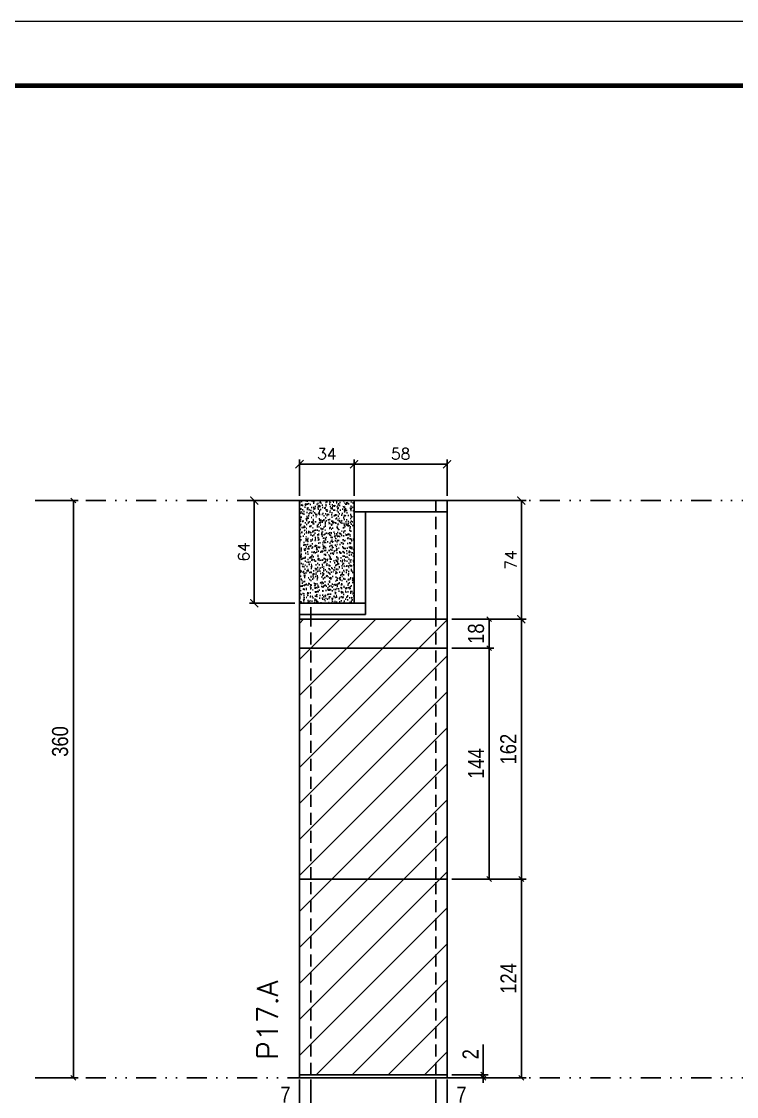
# Model space of a CAD drawing. Extents: x 2949 to 9203, y -16089 to 12527.
# Drawn here: x 4960 to 5406, y 371 to 1041 of the extents above; entities that cross this region are included whole.
import ezdxf

# ---------------------------------------------------------------- set-up
doc = ezdxf.new("R2010")
doc.units = 0
for name, pattern in [('DASHED', [0.75, 0.5, -0.25]), ('DIVIDE2', [0.625, 0.25, -0.125, 0, -0.125, 0, -0.125]), ('HIDDEN', [0.375, 0.25, -0.125])]:
    doc.linetypes.add(name, pattern=pattern)
for name, color, linetype in [('COTA', 241, 'Continuous'), ('cotas', 4, 'Continuous'), ('Nível', 160, 'Continuous'), ('Painéis', 200, 'Continuous'), ('SARR_2.2x7', 40, 'Continuous'), ('Sarrafo de Pressão', 42, 'HIDDEN')]:
    doc.layers.add(name, color=color, linetype=linetype)
for name, color, linetype, lineweight in [('Folhas', 255, 'Continuous', 9), ('Hachura', 251, 'Continuous', 9), ('SARRAFO DE PRESSAO', 251, 'DASHED', 9), ('Texto Seção', 7, 'Continuous', 15)]:
    doc.layers.add(name, color=color, linetype=linetype, lineweight=lineweight)
doc.styles.add('COTA TECNICA', font='techl___.ttf', dxfattribs={"height": 10})
doc.styles.add('COTA TECNICA-50', font='techl___.ttf', dxfattribs={"height": 10})
doc.styles.add('REGUA-120', font='ROMANS.shx', dxfattribs={"height": 15})
doc.styles.add('ROMANS', font='romans.shx')
doc.dimstyles.new('COTA PAINEL-50', dxfattribs={"dimtxt": 10, "dimasz": 3, "dimexe": 3, "dimexo": 3, "dimgap": 3, "dimtad": 1, "dimdec": 1, "dimzin": 12, "dimdsep": 46, "dimtxsty": 'COTA TECNICA-50', "dimblk1": 'OBLIQUE', "dimblk2": 'OBLIQUE', "dimsah": 1, "dimcen": 0.9, "dimclrd": 4, "dimclre": 4, "dimclrt": 240, "dimadec": 1, "dimazin": 3, "dimtfac": 1, "dimtdec": 1, "dimtmove": 0, "dimatfit": 3, "dimfxl": 1, "dimtolj": 1, "dimtzin": 12, "dimarcsym": 0})
doc.dimstyles.new('Cota Paínel', dxfattribs={"dimtxt": 7, "dimasz": 5, "dimexe": 3, "dimexo": 3, "dimgap": 3, "dimtad": 1, "dimdec": 1, "dimzin": 12, "dimdsep": 46, "dimtxsty": 'ROMANS', "dimblk": 'ARCHTICK', "dimcen": 0, "dimclrd": 4, "dimclre": 4, "dimclrt": 1, "dimadec": 1, "dimazin": 3, "dimtfac": 1, "dimtdec": 1, "dimtmove": 0, "dimatfit": 3, "dimldrblk": 'OBLIQUE', "dimfxl": 1, "dimtolj": 1, "dimtzin": 12, "dimarcsym": 0})
doc.dimstyles.new('PAINEL', dxfattribs={"dimtxt": 10, "dimasz": 3, "dimexe": 3, "dimexo": 3, "dimgap": 3, "dimtad": 1, "dimdec": 1, "dimzin": 12, "dimdsep": 46, "dimtxsty": 'COTA TECNICA', "dimblk1": 'OBLIQUE', "dimblk2": 'OBLIQUE', "dimsah": 1, "dimcen": 0.9, "dimclrd": 4, "dimclre": 4, "dimclrt": 240, "dimadec": 1, "dimazin": 3, "dimtfac": 1, "dimtdec": 1, "dimtmove": 0, "dimatfit": 3, "dimfxl": 1, "dimtolj": 1, "dimtzin": 12, "dimarcsym": 0})

# ---------------------------------------------------------------- blocks, each defined once
blk = doc.blocks.new('9999999999')
at = {"layer": 'Folhas'}
blk.add_lwpolyline([(98138.98, 34190.21), (99623.98, 34190.21), (99623.98, 35240.21), (98138.98, 35240.21)], close=True, dxfattribs=at)
at = {"layer": 'Folhas', "color": 30, "const_width": 3}
blk.add_lwpolyline([(98213.98, 34230.21), (99583.98, 34230.21), (99583.98, 35200.21), (98213.98, 35200.21)], close=True, dxfattribs=at)
blk = doc.blocks.new('_Oblique')
at = {"color": 0, "linetype": 'ByBlock', "lineweight": -2}
blk.add_line((-0.5, -0.5), (0.5, 0.5), dxfattribs=at)
blk = doc.blocks.new('*D1608')
at = {"layer": 'cotas', "color": 4, "linetype": 'ByBlock', "lineweight": -2, "transparency": 16777216}
for p, q in [((4971.69, 742.27), (4995.41, 742.27)), ((4992.41, 742.27), (4992.41, 382.27)), ((4971.69, 382.27), (4995.41, 382.27))]:
    blk.add_line(p, q, dxfattribs=at)
at = {"layer": 'Defpoints', "color": 0, "linetype": 'ByBlock', "transparency": 16777216}
for p in [(4968.69, 742.27), (4968.69, 382.27), (4992.41, 382.27)]:
    blk.add_point(p, dxfattribs=at)
at = {"layer": 'cotas', "color": 4, "linetype": 'ByBlock', "lineweight": -2, "transparency": 16777216, "xscale": 3, "yscale": 3, "zscale": 3}
for p, rotation in [((4992.41, 742.27), 90), ((4992.41, 382.27), 270)]:
    blk.add_blockref('_Oblique', p, dxfattribs=dict(at, rotation=rotation))
at = {"layer": 'cotas', "color": 240, "linetype": 'ByBlock', "transparency": 16777216, "insert": (4984.19, 592.04), "char_height": 10, "attachment_point": 5, "rotation": 90, "style": 'COTA TECNICA'}
blk.add_mtext('\\A1;360', dxfattribs=at)
blk = doc.blocks.new('*D1556')
at = {"layer": 'COTA', "color": 4, "lineweight": -2, "transparency": 16777216}
for p, q in [((5133.39, 381.27), (5133.39, 327.09)), ((5225.39, 381.27), (5225.39, 327.09)), ((5133.39, 330.09), (5225.39, 330.09))]:
    blk.add_line(p, q, dxfattribs=at)
at = {"layer": 'Defpoints', "color": 0, "transparency": 16777216}
for p in [(5133.39, 384.27), (5225.39, 384.27), (5225.39, 330.09)]:
    blk.add_point(p, dxfattribs=at)
at = {"layer": 'COTA', "color": 4, "lineweight": -2, "transparency": 16777216, "xscale": 3, "yscale": 3, "zscale": 3, "rotation": 180}
blk.add_blockref('_Oblique', (5133.39, 330.09), dxfattribs=at)
at = {"layer": 'COTA', "color": 4, "lineweight": -2, "transparency": 16777216, "xscale": 3, "yscale": 3, "zscale": 3}
blk.add_blockref('_Oblique', (5225.39, 330.09), dxfattribs=at)
at = {"layer": 'COTA', "color": 240, "transparency": 16777216, "insert": (5179.39, 338.18), "char_height": 10, "attachment_point": 5, "style": 'COTA TECNICA'}
blk.add_mtext('\\A1;92', dxfattribs=at)
blk = doc.blocks.new('*D1557')
at = {"layer": 'COTA', "color": 4, "lineweight": -2, "transparency": 16777216}
for p, q in [((5228.39, 506.27), (5274.63, 506.27)), ((5271.63, 382.27), (5271.63, 506.27)), ((5228.39, 382.27), (5274.63, 382.27))]:
    blk.add_line(p, q, dxfattribs=at)
at = {"layer": 'Defpoints', "color": 0, "transparency": 16777216}
for p in [(5225.39, 506.27), (5271.63, 506.27), (5225.39, 382.27)]:
    blk.add_point(p, dxfattribs=at)
at = {"layer": 'COTA', "color": 4, "lineweight": -2, "transparency": 16777216, "xscale": 3, "yscale": 3, "zscale": 3}
for p, rotation in [((5271.63, 506.27), 90), ((5271.63, 382.27), 270)]:
    blk.add_blockref('_Oblique', p, dxfattribs=dict(at, rotation=rotation))
at = {"layer": 'COTA', "color": 240, "transparency": 16777216, "insert": (5263.56, 444.27), "char_height": 10, "attachment_point": 5, "rotation": 90, "style": 'COTA TECNICA-50'}
blk.add_mtext('\\A1;124', dxfattribs=at)
blk = doc.blocks.new('*D1558')
at = {"layer": 'COTA', "color": 4, "lineweight": -2, "transparency": 16777216}
for p, q in [((5247.92, 384.27), (5247.92, 403.07)), ((5228.39, 384.27), (5250.92, 384.27)), ((5228.39, 382.27), (5250.92, 382.27)), ((5247.92, 382.27), (5247.92, 384.27)), ((5247.92, 382.27), (5247.92, 379.27))]:
    blk.add_line(p, q, dxfattribs=at)
at = {"layer": 'Defpoints', "color": 0, "transparency": 16777216}
for p in [(5225.39, 384.27), (5225.39, 382.27), (5247.92, 382.27)]:
    blk.add_point(p, dxfattribs=at)
at = {"layer": 'COTA', "color": 4, "lineweight": -2, "transparency": 16777216, "xscale": 3, "yscale": 3, "zscale": 3}
for p, rotation in [((5247.92, 384.27), 270), ((5247.92, 382.27), 90)]:
    blk.add_blockref('_Oblique', p, dxfattribs=dict(at, rotation=rotation))
at = {"layer": 'COTA', "color": 240, "transparency": 16777216, "insert": (5239.92, 397.01), "char_height": 10, "attachment_point": 5, "rotation": 90, "style": 'COTA TECNICA-50'}
blk.add_mtext('\\A1;2', dxfattribs=at)
blk = doc.blocks.new('*D1559')
at = {"layer": 'COTA', "color": 4, "linetype": 'ByBlock', "lineweight": -2, "transparency": 16777216}
for p, q in [((5228.39, 650.27), (5254.51, 650.27)), ((5251.51, 506.27), (5251.51, 650.27)), ((5228.39, 506.27), (5254.51, 506.27))]:
    blk.add_line(p, q, dxfattribs=at)
at = {"layer": 'Defpoints', "color": 0, "linetype": 'ByBlock', "transparency": 16777216}
for p in [(5225.39, 650.27), (5251.51, 650.27), (5225.39, 506.27)]:
    blk.add_point(p, dxfattribs=at)
at = {"layer": 'COTA', "color": 4, "linetype": 'ByBlock', "lineweight": -2, "transparency": 16777216, "xscale": 3, "yscale": 3, "zscale": 3}
for p, rotation in [((5251.51, 650.27), 90), ((5251.51, 506.27), 270)]:
    blk.add_blockref('_Oblique', p, dxfattribs=dict(at, rotation=rotation))
at = {"layer": 'COTA', "color": 240, "linetype": 'ByBlock', "transparency": 16777216, "insert": (5243.44, 578.27), "char_height": 10, "attachment_point": 5, "rotation": 90, "style": 'COTA TECNICA'}
blk.add_mtext('\\A1;144', dxfattribs=at)
blk = doc.blocks.new('*D1560')
at = {"layer": 'COTA', "color": 4, "linetype": 'ByBlock', "lineweight": -2, "transparency": 16777216}
for p, q in [((5228.39, 668.27), (5254.51, 668.27)), ((5251.51, 650.27), (5251.51, 668.27)), ((5228.39, 650.27), (5254.51, 650.27))]:
    blk.add_line(p, q, dxfattribs=at)
at = {"layer": 'Defpoints', "color": 0, "linetype": 'ByBlock', "transparency": 16777216}
for p in [(5225.39, 668.27), (5251.51, 668.27), (5225.39, 650.27)]:
    blk.add_point(p, dxfattribs=at)
at = {"layer": 'COTA', "color": 4, "linetype": 'ByBlock', "lineweight": -2, "transparency": 16777216, "xscale": 3, "yscale": 3, "zscale": 3}
for p, rotation in [((5251.51, 668.27), 90), ((5251.51, 650.27), 270)]:
    blk.add_blockref('_Oblique', p, dxfattribs=dict(at, rotation=rotation))
at = {"layer": 'COTA', "color": 240, "linetype": 'ByBlock', "transparency": 16777216, "insert": (5243.42, 659.27), "char_height": 10, "attachment_point": 5, "rotation": 90, "style": 'COTA TECNICA'}
blk.add_mtext('\\A1;18', dxfattribs=at)
blk = doc.blocks.new('*D1561')
at = {"layer": 'COTA', "color": 4, "lineweight": -2, "transparency": 16777216}
for p, q in [((5133.39, 379.27), (5133.39, 360.76)), ((5140.39, 381.27), (5140.39, 360.76)), ((5133.39, 363.76), (5118.66, 363.76)), ((5140.39, 363.76), (5133.39, 363.76))]:
    blk.add_line(p, q, dxfattribs=at)
at = {"layer": 'Defpoints', "color": 0, "transparency": 16777216}
for p in [(5133.39, 382.27), (5140.39, 384.27), (5133.39, 363.76)]:
    blk.add_point(p, dxfattribs=at)
at = {"layer": 'COTA', "color": 4, "lineweight": -2, "transparency": 16777216, "xscale": 3, "yscale": 3, "zscale": 3, "rotation": 180}
blk.add_blockref('_Oblique', (5133.39, 363.76), dxfattribs=at)
at = {"layer": 'COTA', "color": 4, "lineweight": -2, "transparency": 16777216, "xscale": 3, "yscale": 3, "zscale": 3}
blk.add_blockref('_Oblique', (5140.39, 363.76), dxfattribs=at)
at = {"layer": 'COTA', "color": 240, "transparency": 16777216, "insert": (5124.53, 371.83), "char_height": 10, "attachment_point": 5, "style": 'COTA TECNICA-50'}
blk.add_mtext('\\A1;7', dxfattribs=at)
blk = doc.blocks.new('*D1562')
at = {"layer": 'COTA', "color": 4, "lineweight": -2, "transparency": 16777216}
for p, q in [((5218.39, 381.27), (5218.39, 360.76)), ((5225.39, 379.27), (5225.39, 360.76)), ((5218.39, 363.76), (5225.39, 363.76)), ((5225.39, 363.76), (5240.12, 363.76))]:
    blk.add_line(p, q, dxfattribs=at)
at = {"layer": 'Defpoints', "color": 0, "transparency": 16777216}
for p in [(5218.39, 384.27), (5225.39, 382.27), (5225.39, 363.76)]:
    blk.add_point(p, dxfattribs=at)
at = {"layer": 'COTA', "color": 4, "lineweight": -2, "transparency": 16777216, "xscale": 3, "yscale": 3, "zscale": 3, "rotation": 180}
blk.add_blockref('_Oblique', (5218.39, 363.76), dxfattribs=at)
at = {"layer": 'COTA', "color": 4, "lineweight": -2, "transparency": 16777216, "xscale": 3, "yscale": 3, "zscale": 3}
blk.add_blockref('_Oblique', (5225.39, 363.76), dxfattribs=at)
at = {"layer": 'COTA', "color": 240, "transparency": 16777216, "insert": (5234.26, 371.83), "char_height": 10, "attachment_point": 5, "style": 'COTA TECNICA-50'}
blk.add_mtext('\\A1;7', dxfattribs=at)
blk = doc.blocks.new('*D1598')
at = {"layer": 'COTA', "color": 4, "linetype": 'ByBlock', "lineweight": -2, "transparency": 16777216}
for p, q in [((5228.39, 668.27), (5274.63, 668.27)), ((5271.63, 506.27), (5271.63, 668.27)), ((5228.39, 506.27), (5274.63, 506.27))]:
    blk.add_line(p, q, dxfattribs=at)
at = {"layer": 'Defpoints', "color": 0, "linetype": 'ByBlock', "transparency": 16777216}
for p in [(5225.39, 668.27), (5271.63, 668.27), (5225.39, 506.27)]:
    blk.add_point(p, dxfattribs=at)
at = {"layer": 'COTA', "color": 4, "linetype": 'ByBlock', "lineweight": -2, "transparency": 16777216, "xscale": 3, "yscale": 3, "zscale": 3}
for p, rotation in [((5271.63, 668.27), 90), ((5271.63, 506.27), 270)]:
    blk.add_blockref('_Oblique', p, dxfattribs=dict(at, rotation=rotation))
at = {"layer": 'COTA', "color": 240, "linetype": 'ByBlock', "transparency": 16777216, "insert": (5263.53, 587.27), "char_height": 10, "attachment_point": 5, "rotation": 90, "style": 'COTA TECNICA'}
blk.add_mtext('\\A1;162', dxfattribs=at)
blk = doc.blocks.new('_ArchTick')
at = {"color": 0, "linetype": 'ByBlock', "const_width": 0.15}
blk.add_lwpolyline([(-0.5, -0.5), (0.5, 0.5)], dxfattribs=at)
blk = doc.blocks.new('*D1612')
at = {"layer": 'COTA', "color": 4, "lineweight": -2, "transparency": 16777216}
for p, q in [((5130.26, 742.27), (5102.13, 742.27)), ((5105.13, 742.27), (5105.13, 678.27)), ((5130.39, 678.27), (5102.13, 678.27))]:
    blk.add_line(p, q, dxfattribs=at)
at = {"layer": 'Defpoints', "color": 0, "transparency": 16777216}
for p in [(5133.26, 742.27), (5105.13, 678.27), (5133.39, 678.27)]:
    blk.add_point(p, dxfattribs=at)
at = {"layer": 'COTA', "color": 4, "lineweight": -2, "transparency": 16777216, "xscale": 5, "yscale": 5, "zscale": 5}
for p, rotation in [((5105.13, 742.27), 90), ((5105.13, 678.27), 270)]:
    blk.add_blockref('_ArchTick', p, dxfattribs=dict(at, rotation=rotation))
at = {"layer": 'COTA', "color": 1, "transparency": 16777216, "insert": (5098.63, 710.27), "char_height": 7, "attachment_point": 5, "rotation": 90, "style": 'ROMANS'}
blk.add_mtext('\\A1;64', dxfattribs=at)
blk = doc.blocks.new('*D1613')
at = {"layer": 'COTA', "color": 4, "lineweight": -2, "transparency": 16777216}
for p, q in [((5133.39, 745.27), (5133.39, 767.92)), ((5133.39, 764.92), (5167.39, 764.92)), ((5167.39, 745.27), (5167.39, 767.92))]:
    blk.add_line(p, q, dxfattribs=at)
at = {"layer": 'Defpoints', "color": 0, "transparency": 16777216}
for p in [(5167.39, 764.92), (5133.39, 742.27), (5167.39, 742.27)]:
    blk.add_point(p, dxfattribs=at)
at = {"layer": 'COTA', "color": 4, "lineweight": -2, "transparency": 16777216, "xscale": 5, "yscale": 5, "zscale": 5, "rotation": 180}
blk.add_blockref('_ArchTick', (5133.39, 764.92), dxfattribs=at)
at = {"layer": 'COTA', "color": 4, "lineweight": -2, "transparency": 16777216, "xscale": 5, "yscale": 5, "zscale": 5}
blk.add_blockref('_ArchTick', (5167.39, 764.92), dxfattribs=at)
at = {"layer": 'COTA', "color": 1, "transparency": 16777216, "insert": (5150.39, 771.42), "char_height": 7, "attachment_point": 5, "style": 'ROMANS'}
blk.add_mtext('\\A1;34', dxfattribs=at)
blk = doc.blocks.new('*D1614')
at = {"layer": 'COTA', "color": 4, "lineweight": -2, "transparency": 16777216}
for p, q in [((5167.39, 745.27), (5167.39, 767.92)), ((5167.39, 764.92), (5225.39, 764.92)), ((5225.39, 745.27), (5225.39, 767.92))]:
    blk.add_line(p, q, dxfattribs=at)
at = {"layer": 'Defpoints', "color": 0, "transparency": 16777216}
for p in [(5225.39, 764.92), (5167.39, 742.27), (5225.39, 742.27)]:
    blk.add_point(p, dxfattribs=at)
at = {"layer": 'COTA', "color": 4, "lineweight": -2, "transparency": 16777216, "xscale": 5, "yscale": 5, "zscale": 5, "rotation": 180}
blk.add_blockref('_ArchTick', (5167.39, 764.92), dxfattribs=at)
at = {"layer": 'COTA', "color": 4, "lineweight": -2, "transparency": 16777216, "xscale": 5, "yscale": 5, "zscale": 5}
blk.add_blockref('_ArchTick', (5225.39, 764.92), dxfattribs=at)
at = {"layer": 'COTA', "color": 1, "transparency": 16777216, "insert": (5196.39, 771.42), "char_height": 7, "attachment_point": 5, "style": 'ROMANS'}
blk.add_mtext('\\A1;58', dxfattribs=at)
blk = doc.blocks.new('*D1615')
at = {"layer": 'COTA', "color": 4, "lineweight": -2, "transparency": 16777216}
for p, q in [((5228.39, 742.27), (5274.63, 742.27)), ((5271.63, 742.27), (5271.63, 668.27)), ((5228.39, 668.27), (5274.63, 668.27))]:
    blk.add_line(p, q, dxfattribs=at)
at = {"layer": 'Defpoints', "color": 0, "transparency": 16777216}
for p in [(5225.39, 742.27), (5225.39, 668.27), (5271.63, 668.27)]:
    blk.add_point(p, dxfattribs=at)
at = {"layer": 'COTA', "color": 4, "lineweight": -2, "transparency": 16777216, "xscale": 5, "yscale": 5, "zscale": 5}
for p, rotation in [((5271.63, 742.27), 90), ((5271.63, 668.27), 270)]:
    blk.add_blockref('_ArchTick', p, dxfattribs=dict(at, rotation=rotation))
at = {"layer": 'COTA', "color": 1, "transparency": 16777216, "insert": (5265.13, 705.27), "char_height": 7, "attachment_point": 5, "rotation": 90, "style": 'ROMANS'}
blk.add_mtext('\\A1;74', dxfattribs=at)

msp = doc.modelspace()

# ---------------------------------------------------------------- hatches: boundary and pattern name
at = {"layer": 'COTA', "linetype": 'ByBlock'}
h = msp.add_hatch(dxfattribs=at)
h.set_pattern_fill('AR-CONC', color=256, scale=0.03)
h.paths.add_polyline_path([(5167.39, 742.27), (5133.39, 742.27), (5133.39, 678.27), (5167.39, 678.27)])
at = {"layer": 'Hachura'}
h = msp.add_hatch(dxfattribs=at)
h.set_pattern_fill('ANSI31', color=256, scale=5)
h.paths.add_polyline_path([(5225.39, 668.27), (5133.39, 668.27), (5133.39, 650.27), (5225.39, 650.27)])
h = msp.add_hatch(dxfattribs=at)
h.set_pattern_fill('ANSI31', color=256, scale=5)
h.paths.add_polyline_path([(5225.39, 650.27), (5133.39, 650.27), (5133.39, 506.27), (5225.39, 506.27)])
h = msp.add_hatch(dxfattribs=at)
h.set_pattern_fill('ANSI31', color=256, scale=5)
h.paths.add_polyline_path([(5225.39, 506.27), (5133.39, 506.27), (5133.39, 384.27), (5225.39, 384.27)])

# ---------------------------------------------------------------- linework, layer by layer
at = {"layer": 'COTA', "linetype": 'ByBlock'}
for p in [(5133.39, 678.27), (5167.39, 742.27)]:
    msp.add_line(p, (5133.39, 742.27), dxfattribs=at)
at = {"layer": 'Nível', "color": 4, "linetype": 'DIVIDE2', "ltscale": 50}
for p, q in [((4968.69, 742.27), (5979.03, 742.27)), ((4968.69, 382.27), (5979.03, 382.27))]:
    msp.add_line(p, q, dxfattribs=at)
at = {"layer": 'Painéis'}
for p, q in [((5225.39, 742.27), (5167.39, 742.27)), ((5167.39, 678.27), (5167.39, 742.27)), ((5225.39, 668.27), (5225.39, 742.27)), ((5133.39, 668.27), (5133.39, 678.27)), ((5167.39, 678.27), (5133.39, 678.27))]:
    msp.add_line(p, q, dxfattribs=at)
for points in [[(5133.39, 650.27), (5225.39, 650.27), (5225.39, 668.27), (5133.39, 668.27)], [(5225.39, 506.27), (5133.39, 506.27), (5133.39, 650.27), (5225.39, 650.27)], [(5133.39, 384.27), (5225.39, 384.27), (5225.39, 506.27), (5133.39, 506.27)], [(5133.39, 384.27), (5225.39, 384.27), (5225.39, 382.27), (5133.39, 382.27)]]:
    msp.add_lwpolyline(points, close=True, dxfattribs=at)
at = {"layer": 'SARR_2.2x7'}
for p, q in [((5225.39, 735.27), (5167.39, 735.27)), ((5174.39, 678.27), (5174.39, 735.27)), ((5167.39, 678.27), (5174.39, 678.27)), ((5174.39, 671.27), (5174.39, 678.27)), ((5174.39, 671.27), (5133.39, 671.27))]:
    msp.add_line(p, q, dxfattribs=at)
at = {"layer": 'Sarrafo de Pressão', "ltscale": 30}
for p, q in [((5218.39, 668.27), (5218.39, 742.27)), ((5140.39, 668.27), (5140.39, 678.27)), ((5140.39, 506.27), (5140.39, 668.27)), ((5218.39, 506.27), (5218.39, 668.27)), ((5140.39, 384.27), (5140.39, 506.27)), ((5218.39, 384.27), (5218.39, 506.27))]:
    msp.add_line(p, q, dxfattribs=at)

# ---------------------------------------------------------------- block references
at = {"layer": 'SARRAFO DE PRESSAO', "color": 6, "linetype": 'ByBlock'}
msp.add_blockref('9999999999', (-93591.44, -34199.22), dxfattribs=at)

# ---------------------------------------------------------------- texts
at = {"layer": 'Texto Seção', "insert": (5119.92, 393.52), "char_height": 13, "width": 285.3299, "attachment_point": 7, "rotation": 90, "style": 'REGUA-120'}
msp.add_mtext('P17.A', dxfattribs=at)

# ---------------------------------------------------------------- dimensions: what is measured, and where the dimension line sits
at = {"layer": 'COTA'}
for base, p1, p2, dimstyle, picture, middle in [((5167.39, 764.92), (5133.39, 742.27), (5167.39, 742.27), 'Cota Paínel', '*D1613', (5150.39, 771.42)), ((5225.39, 363.76), (5218.39, 384.27), (5225.39, 382.27), 'COTA PAINEL-50', '*D1562', (5234.26, 371.83))]:
    dim = msp.add_linear_dim(base=base, p1=p1, p2=p2, dimstyle=dimstyle, dxfattribs=at)
    dim.commit()
    dim.dimension.update_dxf_attribs({"geometry": picture, "text_midpoint": middle})
for base, p1, p2, dimstyle, override, picture, middle in [((5225.39, 764.92), (5167.39, 742.27), (5225.39, 742.27), 'Cota Paínel', {"dimtmove": 1}, '*D1614', (5196.39, 771.42)), ((5225.39, 330.09), (5133.39, 384.27), (5225.39, 384.27), 'PAINEL', {"dimarcsym": 2}, '*D1556', (5179.39, 338.18))]:
    dim = msp.add_linear_dim(base=base, p1=p1, p2=p2, dimstyle=dimstyle, override=override, dxfattribs=at)
    dim.commit()
    dim.dimension.update_dxf_attribs({"geometry": picture, "text_midpoint": middle})
for base, p1, p2, angle, dimstyle, picture, middle in [((5105.13, 678.27), (5133.26, 742.27), (5133.39, 678.27), 90, 'Cota Paínel', '*D1612', (5098.63, 710.27)), ((5271.63, 668.27), (5225.39, 742.27), (5225.39, 668.27), 90, 'Cota Paínel', '*D1615', (5265.13, 705.27)), ((5271.63, 506.27), (5225.39, 382.27), (5225.39, 506.27), 90, 'COTA PAINEL-50', '*D1557', (5263.56, 444.27)), ((5133.39, 363.76), (5140.39, 384.27), (5133.39, 382.27), 180, 'COTA PAINEL-50', '*D1561', (5124.53, 371.83))]:
    dim = msp.add_linear_dim(base=base, p1=p1, p2=p2, angle=angle, dimstyle=dimstyle, dxfattribs=at)
    dim.commit()
    dim.dimension.update_dxf_attribs({"geometry": picture, "text_midpoint": middle})
at = {"layer": 'COTA', "linetype": 'ByBlock'}
dim = msp.add_linear_dim(base=(5251.51, 668.27), p1=(5225.39, 650.27), p2=(5225.39, 668.27), angle=90, dimstyle='PAINEL', override={"dimtmove": 1}, dxfattribs=at)
dim.commit()
dim.dimension.update_dxf_attribs({"geometry": '*D1560', "text_midpoint": (5251.51, 659.27), "dimtype": 160})
for base, p2, picture, middle in [((5271.63, 668.27), (5225.39, 668.27), '*D1598', (5263.53, 587.27)), ((5251.51, 650.27), (5225.39, 650.27), '*D1559', (5243.44, 578.27))]:
    dim = msp.add_linear_dim(base=base, p1=(5225.39, 506.27), p2=p2, angle=90, dimstyle='PAINEL', dxfattribs=at)
    dim.commit()
    dim.dimension.update_dxf_attribs({"geometry": picture, "text_midpoint": middle})
at = {"layer": 'COTA'}
dim = msp.add_linear_dim(base=(5247.92, 382.27), p1=(5225.39, 384.27), p2=(5225.39, 382.27), angle=90, dimstyle='COTA PAINEL-50', dxfattribs=at)
dim.commit()
dim.dimension.update_dxf_attribs({"geometry": '*D1558', "text_midpoint": (5247.92, 397.01), "dimtype": 160})
at = {"layer": 'cotas', "linetype": 'ByBlock'}
dim = msp.add_linear_dim(base=(4992.41, 382.27), p1=(4968.69, 742.27), p2=(4968.69, 382.27), angle=90, dimstyle='PAINEL', dxfattribs=at)
dim.commit()
dim.dimension.update_dxf_attribs({"geometry": '*D1608', "text_midpoint": (4992.41, 592.04), "dimtype": 160})

doc.saveas('drawing.dxf')
